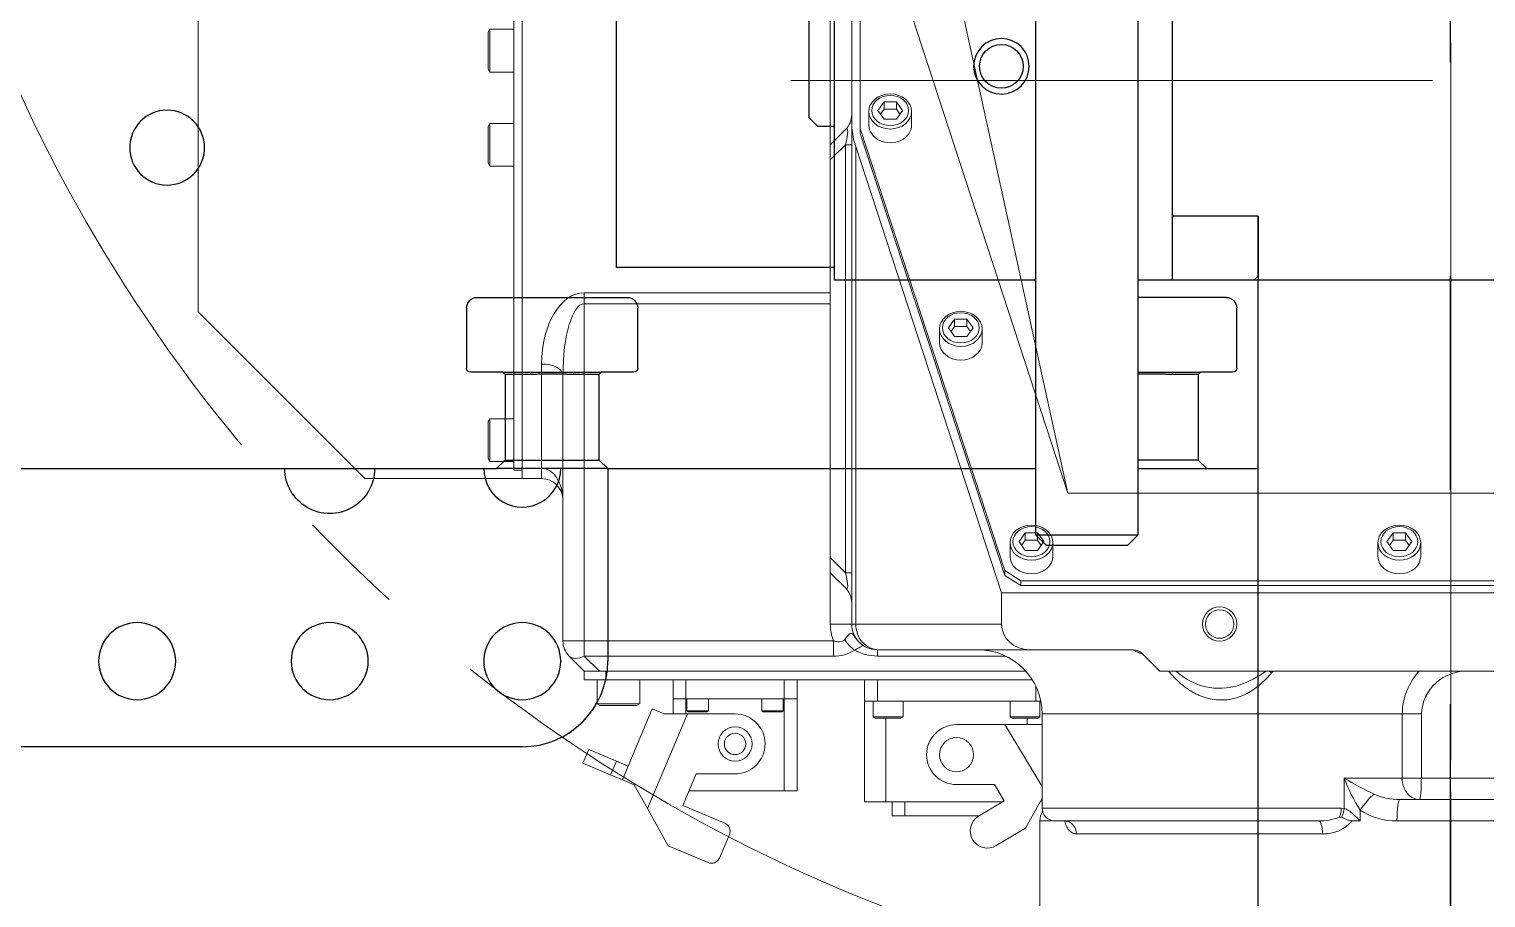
# Model space of a CAD drawing. Header units: millimetres. Extents: x 10462777 to 22643323, y 453826 to 1389191.
# Drawn here: x 11290775.6 to 11291116.1, y 583934.1 to 584137.1 of the extents above; entities that cross this region are included whole.
import ezdxf

# ---------------------------------------------------------------- set-up
doc = ezdxf.new("R2010")
doc.units = ezdxf.units.MM
doc.header["$LTSCALE"] = 200
doc.header["$MEASUREMENT"] = 0
for name, pattern in [('CENTER', [2, 1.25, -0.25, 0.25, -0.25]), ('CENTER2', [1.125, 0.75, -0.125, 0.125, -0.125]), ('PHANTOM', [2.5, 1.25, -0.25, 0.25, -0.25, 0.25, -0.25])]:
    doc.linetypes.add(name, pattern=pattern)
doc.layers.get('0').update_dxf_attribs({"linetype": 'CONTINUOUS'})
for name, color, linetype in [('1', 1, 'CENTER'), ('2', 2, 'CONTINUOUS'), ('205', 4, 'CONTINUOUS'), ('DV1_DEFAULT', 7, 'CONTINUOUS')]:
    doc.layers.add(name, color=color, linetype=linetype)
doc.layers.add('LAYOUT', color=8, linetype='CONTINUOUS', lineweight=25)

# ---------------------------------------------------------------- blocks, each defined once
blk = doc.blocks.new('r710ic')
at = {"layer": 'DV1_DEFAULT', "color": 7, "linetype": 'CENTER2', "lineweight": 0}
blk.add_line((272191.37, 104453.37), (272191.37, 104059.93), dxfattribs=at)
at = {"layer": 'DV1_DEFAULT', "color": 7, "linetype": 'Continuous', "lineweight": 0}
for p, q in [((272311.03, 104312.63), (272311.03, 104127.63)), ((272308.24, 104132.16), (272308.24, 104308.47)), ((272309.39, 104132.16), (272309.39, 104308.47)), ((272287.76, 104143.18), (272287.76, 104302.75)), ((272329.37, 104300.63), (272329.37, 104164.63)), ((272364.37, 104270.16), (272364.37, 104220.07)), ((272359.37, 104220.73), (272359.37, 104268.21)), ((272354.37, 104225.78), (272354.37, 104257.01)), ((272302.56, 104225.63), (272299.34, 104225.63)), ((272339.37, 104225.78), (272354.37, 104225.78)), ((272339.37, 104225.78), (272339.37, 104221.3)), ((272354.37, 104221.3), (272354.37, 104225.78)), ((272299.11, 104223.52), (272297.07, 104222.07)), ((272299.98, 104222.91), (272298.79, 104222.07)), ((272301.16, 104222.07), (272299.11, 104223.52)), ((272298.79, 104222.07), (272297.07, 104222.07)), ((272297.07, 104222.07), (272297.07, 104219.18)), ((272297.07, 104219.18), (272299.11, 104217.74)), ((272298.79, 104219.18), (272297.07, 104219.18)), ((272298.79, 104222.07), (272298.79, 104219.18)), ((272298.79, 104219.18), (272299.98, 104218.35)), ((272299.11, 104217.74), (272301.16, 104219.18)), ((272301.16, 104219.18), (272301.16, 104222.07)), ((272354.37, 104221.3), (272339.37, 104221.3)), ((272339.37, 104221.3), (272339.37, 104137.13)), ((272354.37, 104207.77), (272354.37, 104221.3)), ((272299.34, 104215.63), (272302.56, 104215.63)), ((272361.84, 104211.47), (272364.37, 104211.47)), ((272364.37, 104211.47), (272364.37, 104209.63)), ((272361.43, 104207.77), (272354.37, 104207.77)), ((272361.37, 104207.03), (272361.43, 104207.77)), ((272361.37, 104137.13), (272361.37, 104207.03)), ((272364.37, 104201.73), (272364.37, 104140.13)), ((272367.37, 104202.67), (272367.37, 104145.11)), ((272325.39, 104160.65), (272329.37, 104164.63)), ((272324.37, 104134.25), (272324.37, 104158.18)), ((272287.76, 104143.18), (272108.19, 104103.8)), ((272167.27, 104103.8), (272287.76, 104143.18)), ((272299.11, 104137.52), (272297.07, 104136.07)), ((272301.16, 104136.07), (272299.11, 104137.52)), ((272302.56, 104139.63), (272299.34, 104139.63)), ((272339.37, 104137.13), (272361.37, 104137.13)), ((272356.35, 104137.13), (272341.87, 104128.44)), ((272341.87, 104137.13), (272341.87, 104128.44)), ((272366.02, 104133.25), (272359.03, 104137.13)), ((272359.87, 104136.66), (272359.87, 104137.13)), ((272364.37, 104139.32), (272364.37, 104136.63)), ((272298.79, 104136.07), (272297.07, 104136.07)), ((272297.07, 104136.07), (272297.07, 104133.18)), ((272299.98, 104136.91), (272298.79, 104136.07)), ((272298.79, 104136.07), (272298.79, 104133.18)), ((272301.16, 104133.18), (272301.16, 104136.07)), ((272324.37, 104134.25), (272324.37, 104099)), ((272331.37, 104035.13), (272331.37, 104134.82)), ((272336.37, 104135.63), (272332.83, 104135.63)), ((272336.37, 104136.83), (272336.37, 104135.63)), ((272340.07, 104136.63), (272336.37, 104136.63)), ((272336.37, 104135.63), (272336.37, 104098.63)), ((272340.37, 104136.11), (272340.07, 104136.63)), ((272340.07, 104136.63), (272340.07, 104129.63)), ((272340.37, 104130.15), (272340.37, 104136.11)), ((272341.87, 104133.63), (272340.37, 104133.63)), ((272364.37, 104136.63), (272386.37, 104136.63)), ((272297.07, 104133.18), (272299.11, 104131.74)), ((272298.79, 104133.18), (272297.07, 104133.18)), ((272298.79, 104133.18), (272299.98, 104132.35)), ((272299.11, 104131.74), (272301.16, 104133.18)), ((272305.87, 104128.39), (272308.24, 104132.16)), ((272309.39, 104132.16), (272307.01, 104128.39)), ((272308.24, 104132.16), (272309.39, 104132.16)), ((272329.37, 104033.66), (272329.37, 104133.31)), ((272329.37, 104035.13), (272329.37, 104133.31)), ((272366.02, 104133.25), (272370.13, 104126.39)), ((272202.55, 104094.63), (272305.87, 104128.39)), ((272203.7, 104094.63), (272307.01, 104128.39)), ((272311.03, 104127.63), (272206.79, 104093.57)), ((272299.34, 104129.63), (272302.56, 104129.63)), ((272307.01, 104128.39), (272305.87, 104128.39)), ((272311.03, 104127.63), (272318.37, 104127.63)), ((272318.37, 104093.57), (272318.37, 104127.63)), ((272325.83, 104128.59), (272325.83, 104098.63)), ((272336.37, 104129.63), (272340.07, 104129.63)), ((272340.07, 104129.63), (272340.37, 104130.15)), ((272341.87, 104128.44), (272341.87, 104117.13)), ((272355.87, 104125.99), (272359.67, 104128.28)), ((272359.67, 104128.28), (272363.27, 104122.27)), ((272359.87, 104100.63), (272359.87, 104127.95)), ((272355.87, 104117.13), (272355.87, 104125.99)), ((272249.15, 104121.02), (272247.1, 104119.57)), ((272250.01, 104120.41), (272248.82, 104119.57)), ((272251.19, 104119.57), (272249.15, 104121.02)), ((272252.59, 104123.13), (272249.38, 104123.13)), ((272363.17, 104122.45), (272363.17, 104105.08)), ((272247.1, 104119.57), (272247.1, 104116.68)), ((272248.82, 104119.57), (272247.1, 104119.57)), ((272248.82, 104116.68), (272247.1, 104116.68)), ((272247.1, 104116.68), (272249.15, 104115.24)), ((272248.82, 104119.57), (272248.82, 104116.68)), ((272248.82, 104116.68), (272250.01, 104115.85)), ((272249.15, 104115.24), (272251.19, 104116.68)), ((272251.19, 104116.68), (272251.19, 104119.57)), ((272249.38, 104113.13), (272252.59, 104113.13)), ((272201.8, 104106.63), (272198.59, 104106.63)), ((272198.36, 104104.52), (272196.31, 104103.07)), ((272196.31, 104103.07), (272196.31, 104100.18)), ((272198.03, 104103.07), (272196.31, 104103.07)), ((272199.22, 104103.91), (272198.03, 104103.07)), ((272198.03, 104103.07), (272198.03, 104100.18)), ((272200.41, 104103.07), (272198.36, 104104.52)), ((272200.41, 104100.18), (272200.41, 104103.07)), ((272340.07, 104104.63), (272336.37, 104104.63)), ((272340.07, 104104.63), (272340.07, 104097.63)), ((272340.37, 104104.11), (272340.07, 104104.63)), ((272340.37, 104098.15), (272340.37, 104104.11)), ((272359.87, 104105.08), (272363.17, 104105.08)), ((272363.17, 104105.08), (272363.17, 104102.08)), ((272196.31, 104100.18), (272198.36, 104098.74)), ((272198.03, 104100.18), (272196.31, 104100.18)), ((272198.03, 104100.18), (272199.22, 104099.35)), ((272198.36, 104098.74), (272200.41, 104100.18)), ((272359.87, 104100.63), (272340.37, 104100.63)), ((272363.17, 104102.08), (272359.87, 104102.08)), ((272359.87, 104095.63), (272359.87, 104100.63)), ((272198.59, 104096.63), (272201.8, 104096.63)), ((272324.37, 104098.63), (272324.37, 104099)), ((272324.37, 104098.63), (272325.83, 104098.63)), ((272336.37, 104098.63), (272331.37, 104098.63)), ((272336.37, 104098.63), (272336.37, 104095.63)), ((272336.37, 104097.63), (272340.07, 104097.63)), ((272340.07, 104097.63), (272340.37, 104098.15)), ((272143.01, 104094.63), (272202.55, 104094.63)), ((272202.55, 104094.63), (272203.7, 104094.63)), ((272206.79, 104093.57), (272318.37, 104093.57)), ((272318.37, 104093.57), (272318.37, 104092.63)), ((272336.37, 104095.63), (272331.37, 104095.63)), ((272359.87, 104095.63), (272336.37, 104095.63)), ((272200.75, 104092.63), (272145.3, 104092.63)), ((272318.37, 104092.63), (272200.75, 104092.63)), ((272206.37, 104087.63), (272202.83, 104091.16)), ((272206.37, 104091.16), (272206.37, 104092.63)), ((272306.37, 104091.16), (272206.37, 104091.16)), ((272206.37, 104091.16), (272209.9, 104087.63)), ((272302.83, 104087.63), (272306.37, 104091.16)), ((272306.37, 104091.16), (272306.37, 104092.63)), ((272309.9, 104091.16), (272306.37, 104087.63)), ((272318.37, 104092.63), (272318.37, 104087.63)), ((272206.37, 104087.63), (272153, 104087.63)), ((272209.9, 104087.63), (272206.37, 104087.63)), ((272302.83, 104087.63), (272209.9, 104087.63)), ((272240.95, 104030.13), (272240.95, 104087.63)), ((272243.52, 104087.63), (272243.52, 104030.13)), ((272306.37, 104087.63), (272302.83, 104087.63)), ((272318.37, 104087.63), (272306.37, 104087.63)), ((272322.3, 104088.35), (272325.83, 104088.35)), ((272322.3, 104030.13), (272322.3, 104088.35)), ((272325.83, 104088.35), (272325.83, 104030.13)), ((272335.87, 104079.88), (272331.37, 104079.88)), ((272357.37, 104079.88), (272335.87, 104079.88)), ((272335.87, 104079.88), (272335.87, 104076.88)), ((272357.37, 104076.88), (272357.37, 104079.88)), ((272335.87, 104076.88), (272331.37, 104076.88)), ((272335.87, 104076.88), (272335.87, 104053.88)), ((272357.37, 104076.88), (272335.87, 104076.88)), ((272338.67, 104076.63), (272335.87, 104076.63)), ((272338.87, 104076.28), (272338.67, 104076.63)), ((272338.67, 104076.63), (272338.67, 104071.63)), ((272338.87, 104071.97), (272338.87, 104076.28)), ((272357.37, 104054.56), (272357.37, 104076.88)), ((272335.87, 104071.63), (272338.67, 104071.63)), ((272338.67, 104071.63), (272338.87, 104071.97)), ((272339.37, 104054.22), (272339.37, 104065.38)), ((272353.37, 104065.38), (272353.37, 104056.25)), ((272360.74, 104053.14), (272364.9, 104062.98)), ((272373.04, 104061.72), (272367.52, 104064.05)), ((272338.67, 104059.13), (272335.87, 104059.13)), ((272338.87, 104058.78), (272338.67, 104059.13)), ((272338.67, 104059.13), (272338.67, 104054.13)), ((272338.87, 104054.47), (272338.87, 104058.78)), ((272374.11, 104059.1), (272370.17, 104049.76)), ((272353.37, 104056.25), (272360.74, 104053.14)), ((272335.87, 104053.88), (272331.37, 104053.88)), ((272335.87, 104054.13), (272338.67, 104054.13)), ((272335.87, 104053.88), (272335.87, 104050.88)), ((272339.37, 104053.88), (272335.87, 104053.88)), ((272338.67, 104054.13), (272338.87, 104054.47)), ((272361.48, 104044.89), (272339.37, 104054.22)), ((272339.37, 104054.22), (272339.37, 104048.8)), ((272335.87, 104050.88), (272331.37, 104050.88)), ((272339.37, 104050.88), (272335.87, 104050.88)), ((272339.37, 104048.8), (272338.2, 104046.03)), ((272370.17, 104049.76), (272361.48, 104044.89)), ((272351.56, 104040.39), (272338.2, 104046.03)), ((272336.97, 104043.13), (272331.37, 104043.13)), ((272337.37, 104042.44), (272336.97, 104043.13)), ((272336.97, 104043.13), (272336.97, 104033.13)), ((272337.37, 104033.82), (272337.37, 104042.44)), ((272354.79, 104039.04), (272355.95, 104041.8)), ((272355.95, 104041.8), (272361.48, 104044.89)), ((272350.4, 104037.64), (272351.56, 104040.4)), ((272351.56, 104040.4), (272354.79, 104039.04)), ((272354.79, 104039.04), (272353.62, 104036.28)), ((272329.37, 104035.13), (272331.37, 104035.13)), ((272331.37, 104035.13), (272331.37, 104030.13)), ((272350.4, 104037.64), (272347.67, 104031.18)), ((272353.62, 104036.28), (272350.4, 104037.64)), ((272350.9, 104029.82), (272353.62, 104036.28)), ((272325.83, 104030.13), (272329.37, 104033.66)), ((272329.37, 104033.66), (272329.37, 104030.13)), ((272331.37, 104033.13), (272336.97, 104033.13)), ((272336.97, 104033.13), (272337.37, 104033.82)), ((272240.95, 104030.13), (272243.52, 104030.13)), ((272243.52, 104030.13), (272322.3, 104030.13)), ((272322.3, 104025.13), (272322.3, 104030.13)), ((272322.3, 104030.13), (272325.83, 104030.13)), ((272329.37, 104030.13), (272325.83, 104026.59)), ((272331.37, 104030.13), (272329.37, 104030.13)), ((272347.67, 104031.18), (272350.9, 104029.82)), ((272322.3, 104025.13), (272260.19, 104025.13)), ((272281.94, 104020.13), (272257.61, 104020.13)), ((272284.37, 104020.13), (272281.94, 104020.13)), ((272281.94, 104015.63), (272281.94, 104020.13)), ((272284.37, 104020.13), (272284.37, 104015.63)), ((272142.08, 104015.63), (272281.94, 104015.63)), ((272284.37, 104015.63), (272281.94, 104015.63)), ((272282.37, 104013.63), (272282.37, 104015.63)), ((272284.37, 104015.63), (272284.37, 103978.87)), ((272282.37, 104013.63), (272139.08, 104013.63)), ((272179.37, 104013.63), (272179.37, 104008.03)), ((272189.37, 104008.03), (272189.37, 104013.63)), ((272201.37, 104013.63), (272201.37, 104008.03)), ((272211.37, 104008.03), (272211.37, 104013.63)), ((272270.37, 104013.63), (272270.37, 104008.03)), ((272280.37, 104008.03), (272280.37, 104013.63)), ((272189.37, 104008.03), (272179.37, 104008.03)), ((272179.37, 104008.03), (272180.06, 104007.63)), ((272180.06, 104007.63), (272188.68, 104007.63)), ((272188.68, 104007.63), (272189.37, 104008.03)), ((272211.37, 104008.03), (272201.37, 104008.03)), ((272201.37, 104008.03), (272202.06, 104007.63)), ((272202.06, 104007.63), (272210.68, 104007.63)), ((272210.68, 104007.63), (272211.37, 104008.03)), ((272280.37, 104008.03), (272270.37, 104008.03)), ((272270.37, 104008.03), (272271.06, 104007.63)), ((272271.06, 104007.63), (272279.68, 104007.63)), ((272279.68, 104007.63), (272280.37, 104008.03)), ((272284.37, 103978.87), (272245.37, 103939.87)), ((272245.37, 103939.87), (272064.92, 103939.87))]:
    blk.add_line(p, q, dxfattribs=at)
at = {"layer": 'DV1_DEFAULT', "color": 1, "linetype": 'CENTER2', "lineweight": 0}
for p, q in [((274132.55, 104232.63), (269847.55, 104232.63)), ((269950.18, 104232.63), (274235.19, 104232.63))]:
    blk.add_line(p, q, dxfattribs=at)
at = {"layer": 'DV1_DEFAULT', "color": 3, "linetype": 'CENTER2', "lineweight": 0}
blk.add_circle((272041.37, 104232.63), 367.64, dxfattribs=at)
at = {"layer": 'DV1_DEFAULT', "color": 7, "linetype": 'Continuous', "lineweight": 0}
for centre, radius in [((272318.37, 104178.63), 4), ((272318.37, 104178.63), 3.32), ((272348.87, 104117.13), 4), ((272346.37, 104065.38), 4), ((272346.37, 104065.38), 2.5)]:
    blk.add_circle(centre, radius, dxfattribs=at)
for centre, radius, start, end in [((272339.87, 104236.28), 10.51, 176.986, 267.2733), ((272339.62, 104236.56), 15.26, 227.2255, 269.0704), ((272344.97, 104220.62), 14.4, 335.7886, 0.4312), ((272349.19, 104219.86), 15.18, 326.419, 0.7943), ((272268.78, 104258.25), 99.37, 329.4649, 334.0132), ((272341.77, 104242.6), 37.04, 289.8857, 302.8023), ((272358.61, 104203.02), 8.77, 357.6775, 48.9279), ((272374.37, 104206.71), 10.91, 178.0241, 180.5833), ((272352.83, 104202.1), 11.55, 358.1607, 22.9191), ((272331.47, 104192.75), 2.63, 217.0947, 228.7707), ((272308.15, 104174.42), 26.03, 19.6215, 35.3931), ((272318.37, 104178.63), 15, 317.1666, 17.5949), ((272327.87, 104158.18), 3.5, 135, 180), ((272277.14, 104181.24), 52.53, 334.1234, 336.8377), ((272339.37, 104122.13), 15, 90, 180), ((272361.37, 104140.13), 3, 270, 0), ((272364.37, 104141.63), 5, 242.2302, 270), ((272366.7, 104124.33), 4, 210.97, 30.97), ((272348.87, 104117.13), 7, 180, 0), ((272318.37, 104098.63), 6, 270, 0), ((272314.83, 104098.63), 11, 330.9214, 0), ((272317.44, 104088.65), 8.4, 357.9636, 33.4628), ((272199.3, 104087.63), 5, 45, 90), ((272313.44, 104087.63), 5, 90, 135), ((272318.37, 104098.63), 11, 270, 290.9268), ((272346.37, 104065.38), 7, 0, 180), ((272366.74, 104062.21), 2, 67.1146, 157.1146), ((272372.27, 104059.87), 2, 337.1146, 67.1146), ((272289.37, 104020.13), 5, 90, 180), ((272322.3, 104030.13), 5, 270, 315)]:
    blk.add_arc(centre, radius, start, end, dxfattribs=at)
for centre, major_axis in [((272299.34, 104220.63), (0, 5)), ((272299.11, 104220.63), (0, -4.31)), ((272299.34, 104134.63), (0, 5)), ((272299.11, 104134.63), (0, 4.31)), ((272249.38, 104118.13), (0, 5)), ((272249.15, 104118.13), (0, 4.31)), ((272198.59, 104101.63), (0, -5)), ((272198.36, 104101.63), (0, -4.31))]:
    blk.add_ellipse(centre, major_axis=major_axis, ratio=0.819152, dxfattribs=at)
for centre, major_axis, ratio, start_param, end_param in [((272302.56, 104220.63), (0, 5), 0.819152, 3.141593, 6.283185), ((272354.37, 104225.35), (-5, 0), 0.085594, 3.141593, 4.712389), ((272354.37, 104225.35), (-5, 0), 0.810184, 1.570796, 3.141593), ((272364.37, 104220.73), (5, 0), 0.130766, 3.141593, 4.712389), ((272361.84, 104212.57), (4.04, -2.94), 0.179687, 3.684322, 4.842541), ((272361.37, 104205.52), (3, 0), 0.503174, 0.797998, 1.570796), ((272361.43, 104206.21), (2.96, -0.51), 0.513572, 0.90091, 1.659477), ((272367.37, 104201.73), (-3, 0), 0.312104, 4.712389, 6.283185), ((272331.98, 104191.16), (-2.58, -2.37), 0.42328, 5.29094, 5.579785), ((272327.9, 104158.21), (-2.47, 2.47), 0.995467, 0, 0.757444), ((272367.37, 104142.38), (-3, 0), 0.91162, 4.712389, 6.283185), ((272302.56, 104134.63), (0, 5), 0.819152, 3.141593, 6.283185), ((272364.37, 104144.18), (-5, 0), 0.971971, 1.548621, 1.570796), ((272318.37, 104134.25), (0, 6.62), 0.906183, 3.141593, 4.712389), ((272252.59, 104118.13), (0, 5), 0.819152, 3.141593, 6.283185), ((272201.8, 104101.63), (0, -5), 0.819152, 0, 3.141593), ((272318.37, 104099), (-6, 0), 0.906183, 1.570796, 3.141593), ((272200.75, 104102.63), (-14.28, 0), 0.700208, 1.570796, 2.007423), ((272320.91, 104093.28), (-4.07, -2.9), 0.502177, 1.481884, 2.184211), ((272213.44, 104087.63), (10.79, -3.91), 0.109552, 2.324163, 3.371361), ((272299.3, 104087.63), (-10.79, -3.91), 0.109552, 2.911824, 3.959022), ((272257.61, 104030.13), (16.67, 0), 0.6, 3.141593, 4.712389), ((272260.19, 104030.13), (16.67, 0), 0.3, 3.141593, 4.712389), ((272322.3, 104030.13), (-3.54, 3.54), 0.57735, 3.141593, 4.18879), ((272260.19, 104020.13), (0, 5), 0.514496, 0, 1.570796), ((272289.37, 104020.13), (-7.43, 0), 0.673172, 4.712389, 6.283185)]:
    blk.add_ellipse(centre, major_axis=major_axis, ratio=ratio, start_param=start_param, end_param=end_param, dxfattribs=at)
for points, knots in [([(272361.43, 104207.77), (272361.47, 104207.94), (272361.55, 104208.11), (272361.72, 104208.45), (272361.82, 104208.62), (272362.15, 104209.1), (272362.4, 104209.42), (272362.94, 104210.03), (272363.22, 104210.33), (272363.79, 104210.91), (272364.08, 104211.19), (272364.37, 104211.47)], [0, 0, 0, 0, 0.125, 0.125, 0.25, 0.25, 0.5, 0.5, 0.75, 0.75, 1, 1, 1, 1]), ([(272363.47, 104207.08), (272363.47, 104207.14), (272363.49, 104207.19), (272363.52, 104207.28), (272363.55, 104207.33), (272363.62, 104207.46), (272363.67, 104207.56), (272363.82, 104207.84), (272363.93, 104208.05), (272364.12, 104208.48), (272364.2, 104208.7), (272364.33, 104209.16), (272364.37, 104209.4), (272364.37, 104209.63)], [0, 0, 0, 0, 0.0625, 0.0625, 0.125, 0.125, 0.25, 0.25, 0.5, 0.5, 0.75, 0.75, 1, 1, 1, 1]), ([(272329.73, 104190.77), (272330.63, 104190.03), (272331.53, 104189.19), (272332.78, 104187.75), (272333.19, 104187.23), (272333.93, 104186.16), (272334.27, 104185.61), (272334.87, 104184.45), (272335.14, 104183.85), (272335.58, 104182.6), (272335.76, 104181.96), (272336.01, 104180.68), (272336.08, 104180.03), (272336.12, 104178.72), (272336.09, 104178.05), (272335.92, 104176.74), (272335.79, 104176.1), (272335.52, 104175.15), (272335.41, 104174.84), (272335.18, 104174.22), (272335.06, 104173.91), (272334.65, 104173), (272334.34, 104172.42), (272333.82, 104171.58), (272333.63, 104171.3), (272333.25, 104170.76), (272333.06, 104170.49), (272332.03, 104169.18), (272331.14, 104168.26), (272329.98, 104167.21), (272329.75, 104167.01), (272329.46, 104166.76), (272329.41, 104166.71), (272329.35, 104166.67)], [0, 0, 0, 0, 0.125, 0.125, 0.1875, 0.1875, 0.25, 0.25, 0.3125, 0.3125, 0.375, 0.375, 0.4375, 0.4375, 0.5, 0.5, 0.5625, 0.5625, 0.59375, 0.59375, 0.625, 0.625, 0.6875, 0.6875, 0.71875, 0.71875, 0.75, 0.75, 0.875, 0.875, 0.90625, 0.90625, 0.9140799, 0.9140799, 0.9140799, 0.9140799]), ([(272367.37, 104145.11), (272367.37, 104144.83), (272367.31, 104144.56), (272367.14, 104144.18), (272367.07, 104144.05), (272366.89, 104143.8), (272366.79, 104143.68), (272366.43, 104143.32), (272366.12, 104143.11), (272365.55, 104142.81), (272365.34, 104142.71), (272364.88, 104142.54), (272364.64, 104142.46), (272364.37, 104142.39)], [0, 0, 0, 0, 0.25, 0.25, 0.375, 0.375, 0.5, 0.5, 0.75, 0.75, 0.875, 0.875, 1, 1, 1, 1]), ([(272364.39, 104142.39), (272364.4, 104142.53), (272364.41, 104142.74), (272364.53, 104142.88), (272364.54, 104142.89)], [0, 0, 0, 0, 0.3010194, 0.5768268, 0.5768268, 0.5768268, 0.5768268]), ([(272322, 104090.99), (272321.59, 104091.3), (272321.23, 104091.59), (272320.79, 104092), (272320.66, 104092.14), (272320.51, 104092.41), (272320.5, 104092.54), (272320.66, 104092.81), (272320.82, 104092.94), (272321.18, 104093.21), (272321.39, 104093.35), (272322, 104093.81), (272322.41, 104094.17), (272322.77, 104094.55)], [0, 0, 0, 0, 0.25, 0.25, 0.375, 0.375, 0.5, 0.5, 0.625, 0.625, 0.75, 0.75, 1, 1, 1, 1]), ([(272322.77, 104094.55), (272322.91, 104094.7), (272323.04, 104094.86), (272323.29, 104095.09), (272323.4, 104095.16), (272323.61, 104094.96), (272323.73, 104094.7), (272324.03, 104094.06), (272324.22, 104093.68), (272324.45, 104093.28)], [0, 0, 0, 0, 0.25, 0.25, 0.5, 0.5, 0.75, 0.75, 1, 1, 1, 1]), ([(272322.3, 104088.35), (272322.37, 104088.59), (272322.42, 104088.83), (272322.5, 104089.3), (272322.52, 104089.55), (272322.5, 104090.02), (272322.47, 104090.25), (272322.34, 104090.57), (272322.29, 104090.67), (272322.16, 104090.84), (272322.09, 104090.92), (272322, 104090.99)], [0, 0, 0, 0, 0.25, 0.25, 0.5, 0.5, 0.75, 0.75, 0.875, 0.875, 1, 1, 1, 1])]:
    blk.add_open_spline(points, degree=3, knots=knots, dxfattribs=at)
at = {"layer": 'LAYOUT', "color": 3}
blk.add_circle((272041.37, 104232.63), 2050.12, dxfattribs=at)
blk = doc.blocks.new('A$C7DA30AB0')
at = {"layer": 'LAYOUT', "color": 6, "linetype": 'PHANTOM'}
blk.add_circle((3030.45, 3025.99, 0), 2693.02, dxfattribs=at)

msp = doc.modelspace()

# ---------------------------------------------------------------- linework, layer by layer
at = {"layer": '1', "color": 23, "linetype": 'CENTER'}
msp.add_line((11291107.87228, 579329.36568, 0), (11291107.87228, 587294.33381, 0), dxfattribs=at)
at = {"layer": '1', "color": 252, "linetype": 'Continuous'}
for p, q in [((11290912.86951, 584081.43318, 0), (11290912.86951, 584151.42417, 0)), ((11290963.87493, 584081.43318, 0), (11290912.86951, 584081.43318, 0))]:
    msp.add_line(p, q, dxfattribs=at)
at = {"layer": '1', "color": 124, "linetype": 'Continuous'}
for p, q in [((11290880.36905, 584074.43308, 0), (11290915.36955, 584074.43308, 0)), ((11291055.37154, 584074.43308, 0), (11291034.87164, 584074.43308, 0)), ((11290877.86902, 584071.93304, 0), (11290877.86902, 584057.93284, 0)), ((11290917.86959, 584057.93284, 0), (11290917.86959, 584071.93304, 0)), ((11291057.87157, 584057.93284, 0), (11291057.87157, 584071.93304, 0)), ((11290886.36914, 584056.93283, 0), (11290878.86903, 584056.93283, 0)), ((11290886.86915, 584056.43282, 0), (11290886.36914, 584056.93283, 0)), ((11290886.36914, 584056.93283, 0), (11290892.74826, 584056.93283, 0)), ((11290886.86915, 584056.43282, 0), (11290886.86915, 584036.43254, 0)), ((11290892.97091, 584056.43282, 0), (11290886.86915, 584056.43282, 0)), ((11290908.86946, 584056.43282, 0), (11290902.76769, 584056.43282, 0)), ((11290902.99035, 584056.93283, 0), (11290909.36946, 584056.93283, 0)), ((11290909.36946, 584056.93283, 0), (11290908.86946, 584056.43282, 0)), ((11290908.86946, 584036.43254, 0), (11290908.86946, 584056.43282, 0)), ((11290916.86957, 584056.93283, 0), (11290909.36946, 584056.93283, 0)), ((11291048.87145, 584056.43282, 0), (11291042.76968, 584056.43282, 0)), ((11291042.99234, 584056.93283, 0), (11291049.37145, 584056.93283, 0)), ((11291049.37145, 584056.93283, 0), (11291048.87145, 584056.43282, 0)), ((11291048.87145, 584056.43282, 0), (11291048.87145, 584036.43254, 0)), ((11291056.87156, 584056.93283, 0), (11291049.37145, 584056.93283, 0)), ((11290884.86912, 584034.43251, 0), (11290886.86915, 584036.43254, 0)), ((11290886.86915, 584036.43254, 0), (11290908.86946, 584036.43254, 0)), ((11290908.86946, 584036.43254, 0), (11290910.86949, 584034.43251, 0)), ((11291048.87145, 584036.43254, 0), (11291034.87137, 584036.43254, 0)), ((11291048.87145, 584036.43254, 0), (11291050.87147, 584034.43251, 0)), ((11290392.86213, 584034.43251, 0), (11290884.86912, 584034.43251, 0)), ((11290910.86949, 584034.43251, 0), (11290884.86912, 584034.43251, 0)), ((11290910.86949, 584034.43251, 0), (11291010.87028, 584034.43251, 0)), ((11291034.87184, 584034.43251, 0), (11291050.87147, 584034.43251, 0)), ((11291050.87147, 584034.43251, 0), (11291062.87193, 584034.43251, 0))]:
    msp.add_line(p, q, dxfattribs=at)
at = {"layer": '1', "color": 124, "linetype": 'Continuous', "extrusion": (0, 0, -1)}
msp.add_circle((-11290807.86802, 584109.43357, 0), 8.75012, dxfattribs=at)
for centre, radius, start, end in [((-11290880.36905, 584071.93304, 0), 2.50004, 0, 90), ((-11290915.36955, 584071.93304, 0), 2.50004, 90, 180), ((-11291055.37154, 584071.93304, 0), 2.50004, 90, 180), ((-11290878.86903, 584057.93284, 0), 1.00001, 270, 0), ((-11290916.86957, 584057.93284, 0), 1.00001, 180, 270), ((-11291056.87156, 584057.93284, 0), 1.00001, 180, 270)]:
    msp.add_arc(centre, radius, start, end, dxfattribs=at)
at = {"layer": '1', "color": 124, "linetype": 'Continuous'}
for points, knots in [([(11290892.74826, 584056.93283, 0), (11290892.85793, 584056.93303, 0), (11290893.07709, 584056.93342, 0), (11290893.41005, 584056.93624, 0), (11290893.7454, 584056.94019, 0), (11290894.08317, 584056.94512, 0), (11290894.42297, 584056.95066, 0), (11290894.76454, 584056.95652, 0), (11290895.10755, 584056.96244, 0), (11290895.45172, 584056.9682, 0), (11290895.79674, 584056.97358, 0), (11290896.14233, 584056.97841, 0), (11290896.4882, 584056.98255, 0), (11290896.83407, 584056.98587, 0), (11290897.17966, 584056.98829, 0), (11290897.52471, 584056.98974, 0), (11290897.97069, 584056.99032, 0), (11290898.51875, 584056.98871, 0), (11290899.16852, 584056.98345, 0), (11290899.81791, 584056.9753, 0), (11290900.46504, 584056.96509, 0), (11290901.10811, 584056.95392, 0), (11290901.74486, 584056.94345, 0), (11290902.37455, 584056.93488, 0), (11290902.7849, 584056.93351, 0), (11290902.99035, 584056.93283, 0)], [0, 0, 0, 0, 0.033856734, 0.067653585, 0.10138702, 0.135053495, 0.168649502, 0.202171602, 0.23561645, 0.268980813, 0.302261583, 0.335455781, 0.368560555, 0.40157318, 0.434491048, 0.467311659, 0.500032606, 0.561666282, 0.623583067, 0.685766191, 0.748197636, 0.810857994, 0.873726502, 0.936781302, 1, 1, 1, 1]), ([(11290902.76769, 584056.43282, 0), (11290902.67833, 584056.43335, 0), (11290902.48462, 584056.4345, 0), (11290902.16615, 584056.43892, 0), (11290901.79705, 584056.4453, 0), (11290901.37531, 584056.45396, 0), (11290900.89968, 584056.46471, 0), (11290900.08925, 584056.48507, 0), (11290899.07242, 584056.50817, 0), (11290897.87136, 584056.52295, 0), (11290896.66992, 584056.50842, 0), (11290895.56759, 584056.48321, 0), (11290894.61368, 584056.45928, 0), (11290893.95984, 584056.44562, 0), (11290893.42427, 584056.43613, 0), (11290893.11067, 584056.43384, 0), (11290892.97091, 584056.43282, 0)], [0, 0, 0, 0, 0.029378744, 0.063683519, 0.102914899, 0.147073183, 0.196158494, 0.250170833, 0.394622618, 0.499770835, 0.605034558, 0.749575794, 0.828943393, 0.897136919, 0.954155658, 1, 1, 1, 1]), ([(11291042.76968, 584056.43282, 0), (11291042.68032, 584056.43335, 0), (11291042.48661, 584056.4345, 0), (11291042.16814, 584056.43892, 0), (11291041.79904, 584056.4453, 0), (11291041.3773, 584056.45396, 0), (11291040.90167, 584056.46471, 0), (11291040.09124, 584056.48507, 0), (11291039.07441, 584056.50817, 0), (11291037.87335, 584056.52295, 0), (11291036.67191, 584056.50842, 0), (11291035.66467, 584056.48539, 0), (11291035.02414, 584056.4695, 0), (11291034.85828, 584056.46551, 0)], [0, 0, 0, 0, 0.036698363, 0.07955006, 0.12855581, 0.183715987, 0.245030744, 0.312500081, 0.492941557, 0.624287109, 0.755776945, 0.936330159, 1, 1, 1, 1]), ([(11291034.86294, 584056.95819, 0), (11291034.94516, 584056.9596, 0), (11291035.14172, 584056.96298, 0), (11291035.45371, 584056.9682, 0), (11291035.79873, 584056.97358, 0), (11291036.14432, 584056.97841, 0), (11291036.49019, 584056.98255, 0), (11291036.83606, 584056.98587, 0), (11291037.18165, 584056.98829, 0), (11291037.5267, 584056.98974, 0), (11291037.97268, 584056.99032, 0), (11291038.52074, 584056.98871, 0), (11291039.17051, 584056.98345, 0), (11291039.8199, 584056.9753, 0), (11291040.46703, 584056.96509, 0), (11291041.11009, 584056.95392, 0), (11291041.74685, 584056.94345, 0), (11291042.37653, 584056.93488, 0), (11291042.78689, 584056.93351, 0), (11291042.99234, 584056.93283, 0)], [0, 0, 0, 0, 0.030546186, 0.072861604, 0.115071002, 0.157170602, 0.199156787, 0.241026102, 0.282775238, 0.324401024, 0.365900409, 0.444069284, 0.522597221, 0.601462951, 0.680643622, 0.76011462, 0.83984961, 0.91982087, 1, 1, 1, 1])]:
    msp.add_open_spline(points, degree=3, knots=knots, dxfattribs=at)
for points, degree in [([(11290892.97091, 584056.43282, 0), (11290892.89669, 584056.59949, 0), (11290892.82247, 584056.76616, 0), (11290892.74826, 584056.93283, 0)], 3), ([(11290902.76769, 584056.43282, 0), (11290902.99035, 584056.93283, 0)], 1), ([(11291042.76968, 584056.43282, 0), (11291042.99234, 584056.93283, 0)], 1)]:
    msp.add_open_spline(points, degree=degree, dxfattribs=at)
at = {"layer": '2', "color": 252, "linetype": 'Continuous'}
for p, q in [((11290910.86949, 584034.4339, 0), (11290910.86949, 583989.43187, 0)), ((11290890.8692, 583969.43159, 0), (11290749.15146, 583969.43159, 0))]:
    msp.add_line(p, q, dxfattribs=at)
at = {"layer": '2', "color": 80, "linetype": 'Continuous'}
for p, q in [((11290910.86949, 584034.4339, 0), (11290910.86949, 583989.43187, 0)), ((11290890.8692, 583969.43159, 0), (11290749.15146, 583969.43159, 0))]:
    msp.add_line(p, q, dxfattribs=at)
at = {"layer": '2', "color": 80, "linetype": 'Continuous', "extrusion": (0, 0, -1)}
for centre in [(-11290800.86792, 583989.43187, 0), (-11290845.86856, 583989.43187, 0), (-11290890.8692, 583989.43187, 0)]:
    msp.add_circle(centre, 9.00013, dxfattribs=at)
msp.add_arc((-11290845.86856, 584034.43251, 0), 10.50015, 179.9999884, 0, dxfattribs=at)
at = {"layer": '2', "color": 80, "linetype": 'Continuous'}
for centre, radius, start in [((11290890.8692, 584034.43251, 0), 9.00013, 179.999961), ((11290890.8692, 583989.43187, 0), 20.00028, 270)]:
    msp.add_arc(centre, radius, start, 0, dxfattribs=at)
at = {"layer": '2', "color": 252, "linetype": 'Continuous'}
msp.add_arc((11290890.8692, 583989.43187, 0), 20.00028, 270, 0, dxfattribs=at)
at = {"layer": '205', "color": 252, "linetype": 'Continuous'}
for p, q in [((11290957.87015, 584230.43804, 0), (11290957.87015, 584116.43367, 0)), ((11290963.87024, 584078.43313, 0), (11290963.87024, 584230.43217, 0)), ((11291034.87125, 584018.93229, 0), (11291034.87125, 584230.44781, 0)), ((11291042.87136, 584093.43335, 0), (11291042.87136, 584230.43498, 0)), ((11291010.87091, 584143.1938, 0), (11291010.87091, 584018.93229, 0)), ((11290957.87015, 584116.43367, 0), (11290959.87018, 584114.43364, 0)), ((11290959.87018, 584114.43364, 0), (11290963.87086, 584114.43364, 0)), ((11291042.87136, 584078.43313, 0), (11291042.87136, 584093.43335, 0)), ((11291062.87165, 584093.43335, 0), (11291042.87136, 584093.43335, 0)), ((11291062.87165, 584093.43335, 0), (11291042.87136, 584093.43335, 0)), ((11291062.87165, 584079.43315, 0), (11291062.87165, 584093.43335, 0)), ((11291062.87165, 584093.43335, 0), (11291062.87165, 584078.43313, 0)), ((11291010.87341, 584078.43313, 0), (11290963.87024, 584078.43313, 0)), ((11291042.87336, 584078.43313, 0), (11291034.87225, 584078.43313, 0)), ((11291061.87163, 584078.43313, 0), (11291042.87136, 584078.43313, 0)), ((11291061.87163, 584078.43313, 0), (11291062.87165, 584079.43315, 0)), ((11291062.87615, 584078.43313, 0), (11291061.87263, 584078.43313, 0)), ((11291062.87165, 583853.43816, 0), (11291062.87165, 584078.44443, 0)), ((11291152.87292, 584078.43313, 0), (11291062.87165, 584078.43313, 0)), ((11291010.87091, 584018.93229, 0), (11291013.37094, 584016.43225, 0)), ((11291010.87091, 584018.93229, 0), (11291034.87125, 584018.93229, 0)), ((11291032.37121, 584016.43225, 0), (11291034.87125, 584018.93229, 0)), ((11291032.37121, 584016.43225, 0), (11291013.37094, 584016.43225, 0))]:
    msp.add_line(p, q, dxfattribs=at)
at = {"layer": '205', "color": 252, "linetype": 'Continuous', "extrusion": (0, 0, -1)}
msp.add_circle((-11291002.87079, 584128.43384, 0), 6.50009, dxfattribs=at)
at = {"layer": '205', "color": 252, "linetype": 'Continuous'}
msp.add_circle((11291002.87079, 584128.43384, 0), 5.10007, dxfattribs=at)

# ---------------------------------------------------------------- block references
at = {"ltscale": 10}
msp.add_blockref('A$C7DA30AB0', (11285684.40366, 580408.4363), dxfattribs=at)
at = {"layer": 'LAYOUT', "color": 2, "rotation": 270}
msp.add_blockref('r710ic', (11186875.24796, 856316.46559, 0), dxfattribs=at)

doc.saveas('drawing.dxf')
